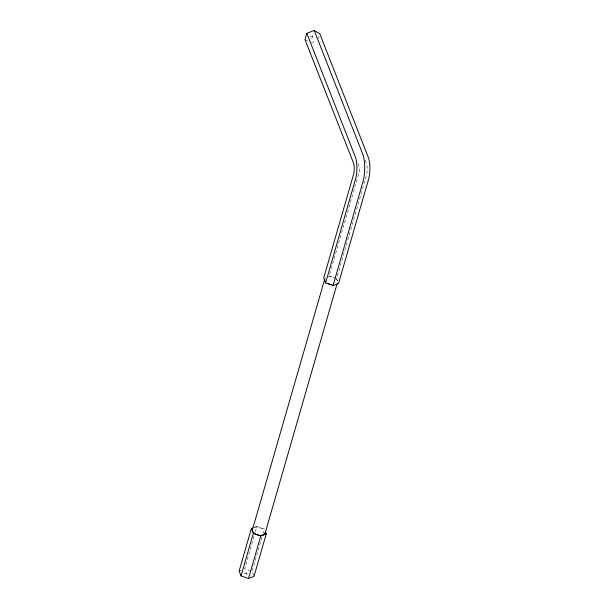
<?xml version="1.0" encoding="UTF-8"?>
<svg xmlns="http://www.w3.org/2000/svg" width="609" height="609" viewBox="0 0 609 609"><rect width="100%" height="100%" fill="white"/><g stroke="black" fill="none" stroke-linecap="round" stroke-linejoin="round"><path stroke-width="0.46" stroke-dasharray="3.04 2.28" d="M311.8 38.801L313.011 34.629M318.507 38.291L319.025 36.502M254.052 536.24L244.658 568.806L251.273 571.173M255.361 531.718L256.929 526.29L264.375 528.955L263.065 533.484M329.743 274.012L359.127 172.126A4.803 1.583 -88 0 0 359.074 166.333L357.826 163.09M262.022 537.1L252.103 571.47L254.022 576.342M254.554 527.234L256.929 526.29M239.124 571.014L241.499 570.062M311.42 42.66L316.345 40.727M309.905 36.624L314.906 36.806M244.072 573.587L249.066 573.769M329.218 275.831L335.833 278.206M305.01 39.615L308.207 41.541M365.248 160.266L366.58 163.768A8.777 2.9 -88 0 1 366.687 174.372L336.663 278.503L337.942 281.746M245.929 572.057L247.208 575.299M324.932 278.48A6.615 3.776 16.1 0 1 325.587 277.674M327.977 276.73A6.615 3.776 16.1 0 1 334.417 277.993M335.742 278.869A6.615 3.776 16.1 0 1 337.378 280.924M254.288 527.698A6.615 3.776 16.1 0 1 263.408 529.487"/><path stroke-width="0.91" d="M306.822 33.35L305.01 39.615L353.608 163.303A8.777 2.9 -88 0 1 353.707 173.908L323.691 278.039L325.602 282.911L333.047 285.575L338.581 283.375L368.826 178.391A16.74 5.527 -88 0 0 368.628 158.18L319.801 33.815L314.214 30.45L306.822 33.35L355.656 157.716A16.74 5.527 -88 0 1 355.846 177.927L325.602 282.911M252.979 527.866L251.395 528.498L239.124 571.014L241.042 575.886L248.487 578.55L254.022 576.342L266.285 533.834L265.334 531.398M324.666 279.394L252.59 529.107A6.615 3.776 16.1 0 0 257.881 534.991A6.615 3.776 16.1 0 0 265.242 532.593M241.042 575.886L253.314 533.37L251.395 528.498M248.487 578.55L260.759 536.034L266.285 533.834M333.047 285.575L363.406 180.173A20.714 6.836 -88 0 0 363.162 155.158L314.214 30.45M264.999 533.545L337.074 283.84M253.314 533.37L260.759 536.034M331.06 284.57A6.615 3.776 16.1 0 1 327.848 283.421M324.894 280.483A6.615 3.776 16.1 0 1 324.688 279.44"/></g></svg>
